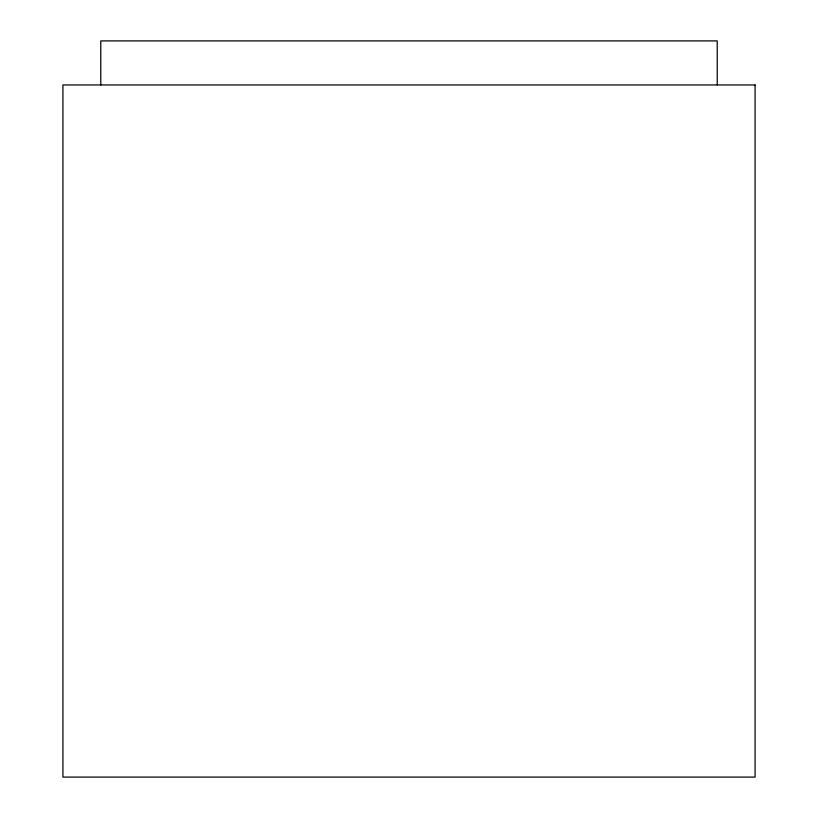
<?xml version="1.0" encoding="UTF-8"?>
<svg xmlns="http://www.w3.org/2000/svg" width="818" height="818" viewBox="0 0 818 818"><rect width="100%" height="100%" fill="white"/><g stroke="black" fill="none" stroke-linecap="round" stroke-linejoin="round"><path stroke-width="1.23" d="M717.222 84.949L717.222 40.9L100.778 40.9L100.778 84.949M755.075 84.949L62.925 84.949L62.925 777.1L755.075 777.1L755.075 84.949"/></g></svg>
